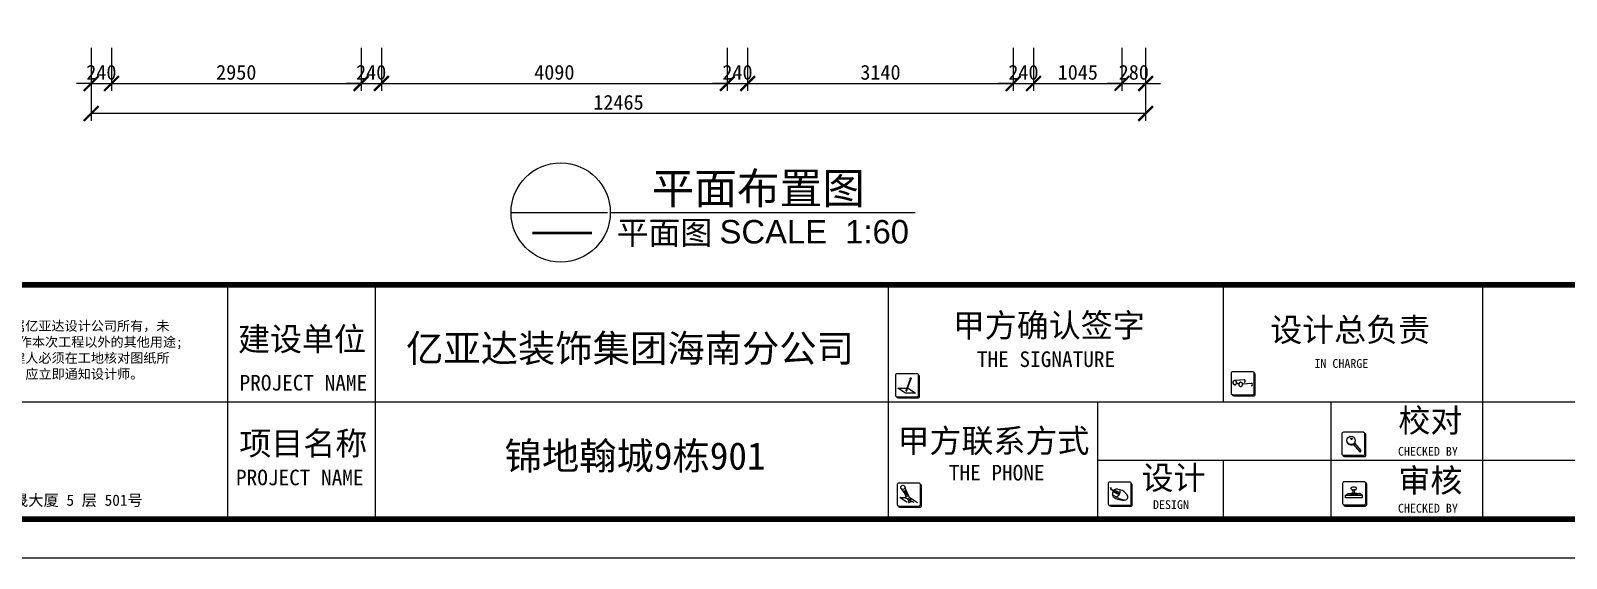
# Model space of a CAD drawing. Header units: millimetres. Extents: x -1705246 to 222838, y -3231245 to 126310.
# Drawn here: x 494 to 18647, y 97395 to 103633 of the extents above; entities that cross this region are included whole.
import ezdxf
from ezdxf.enums import TextEntityAlignment as Align

# ---------------------------------------------------------------- set-up
doc = ezdxf.new("R2010")
doc.units = ezdxf.units.MM
doc.header["$PDMODE"] = 35
doc.layers.add('0-01图框模板说明', color=2, linetype='Continuous')
doc.layers.add('0-02图框细线', color=136, linetype='Continuous')
doc.styles.add('ar', font='arial.ttf')
doc.styles.add('ST', font='')
doc.styles.get("Standard").update_dxf_attribs({"font": ''})
doc.styles.add('黑体', font='simhei.ttf')
doc.styles.get('ST').set_extended_font_data('NSimSun')
doc.styles.get('Standard').set_extended_font_data('SimSun')
doc.dimstyles.new('ISO-25', dxfattribs={"dimscale": 70, "dimtxt": 2.5, "dimasz": 2.5, "dimexe": 1.25, "dimexo": 0.625, "dimtad": 1, "dimdec": 0, "dimtxsty": 'Standard', "dimblk": 'ARCHTICK', "dimcen": 2.5, "dimclrd": 251, "dimclre": 251, "dimclrt": 3, "dimadec": 0, "dimazin": 0, "dimtfac": 1, "dimtdec": 0, "dimtix": 1, "dimtmove": 2, "dimatfit": 3, "dimfxl": 1, "dimarcsym": 0})

# ---------------------------------------------------------------- blocks, each defined once
blk = doc.blocks.new('_ArchTick')
at = {"color": 0, "linetype": 'ByBlock', "const_width": 0.15}
blk.add_lwpolyline([(-0.5, -0.5), (0.5, 0.5)], dxfattribs=at)
blk = doc.blocks.new('*D160')
at = {"color": 251, "lineweight": -2}
for p, q in [((1209, 103432), (1209, 102922)), ((1449, 103432), (1449, 102922)), ((1209, 103009), (1034, 103009)), ((1209, 103009), (1449, 103009)), ((1449, 103009), (1624, 103009))]:
    blk.add_line(p, q, dxfattribs=at)
at = {"layer": 'Defpoints', "color": 0}
for p in [(1209, 103476), (1449, 103476), (1449, 103009)]:
    blk.add_point(p, dxfattribs=at)
at = {"color": 251, "lineweight": -2, "xscale": 175, "yscale": 175, "zscale": 175}
blk.add_blockref('_ArchTick', (1209, 103009), dxfattribs=at)
at = {"color": 251, "lineweight": -2, "xscale": 175, "yscale": 175, "zscale": 175, "rotation": 180}
blk.add_blockref('_ArchTick', (1449, 103009), dxfattribs=at)
at = {"color": 3, "insert": (1329, 103140), "char_height": 175, "attachment_point": 5}
blk.add_mtext('240', dxfattribs=at)
blk = doc.blocks.new('*D161')
at = {"color": 251, "lineweight": -2}
for p, q in [((1449, 103432), (1449, 102922)), ((4399, 103432), (4399, 102922)), ((1449, 103009), (4399, 103009))]:
    blk.add_line(p, q, dxfattribs=at)
at = {"layer": 'Defpoints', "color": 0}
for p in [(1449, 103476), (4399, 103476), (4399, 103009)]:
    blk.add_point(p, dxfattribs=at)
at = {"color": 251, "lineweight": -2, "xscale": 175, "yscale": 175, "zscale": 175, "rotation": 180}
blk.add_blockref('_ArchTick', (1449, 103009), dxfattribs=at)
at = {"color": 251, "lineweight": -2, "xscale": 175, "yscale": 175, "zscale": 175}
blk.add_blockref('_ArchTick', (4399, 103009), dxfattribs=at)
at = {"color": 3, "insert": (2924, 103140), "char_height": 175, "attachment_point": 5}
blk.add_mtext('2950', dxfattribs=at)
blk = doc.blocks.new('*D162')
at = {"color": 251, "lineweight": -2}
for p, q in [((4399, 103432), (4399, 102922)), ((4639, 103432), (4639, 102922)), ((4399, 103009), (4224, 103009)), ((4399, 103009), (4639, 103009)), ((4639, 103009), (4814, 103009))]:
    blk.add_line(p, q, dxfattribs=at)
at = {"layer": 'Defpoints', "color": 0}
for p in [(4399, 103476), (4639, 103476), (4639, 103009)]:
    blk.add_point(p, dxfattribs=at)
at = {"color": 251, "lineweight": -2, "xscale": 175, "yscale": 175, "zscale": 175}
blk.add_blockref('_ArchTick', (4399, 103009), dxfattribs=at)
at = {"color": 251, "lineweight": -2, "xscale": 175, "yscale": 175, "zscale": 175, "rotation": 180}
blk.add_blockref('_ArchTick', (4639, 103009), dxfattribs=at)
at = {"color": 3, "insert": (4519, 103140), "char_height": 175, "attachment_point": 5}
blk.add_mtext('240', dxfattribs=at)
blk = doc.blocks.new('*D163')
at = {"color": 251, "lineweight": -2}
for p, q in [((4639, 103432), (4639, 102922)), ((8729, 103432), (8729, 102922)), ((4639, 103009), (8729, 103009))]:
    blk.add_line(p, q, dxfattribs=at)
at = {"layer": 'Defpoints', "color": 0}
for p in [(4639, 103476), (8729, 103476), (8729, 103009)]:
    blk.add_point(p, dxfattribs=at)
at = {"color": 251, "lineweight": -2, "xscale": 175, "yscale": 175, "zscale": 175, "rotation": 180}
blk.add_blockref('_ArchTick', (4639, 103009), dxfattribs=at)
at = {"color": 251, "lineweight": -2, "xscale": 175, "yscale": 175, "zscale": 175}
blk.add_blockref('_ArchTick', (8729, 103009), dxfattribs=at)
at = {"color": 3, "insert": (6684, 103140), "char_height": 175, "attachment_point": 5}
blk.add_mtext('4090', dxfattribs=at)
blk = doc.blocks.new('*D164')
at = {"color": 251, "lineweight": -2}
for p, q in [((8729, 103432), (8729, 102922)), ((8969, 103432), (8969, 102922)), ((8729, 103009), (8554, 103009)), ((8729, 103009), (8969, 103009)), ((8969, 103009), (9144, 103009))]:
    blk.add_line(p, q, dxfattribs=at)
at = {"layer": 'Defpoints', "color": 0}
for p in [(8729, 103476), (8969, 103476), (8969, 103009)]:
    blk.add_point(p, dxfattribs=at)
at = {"color": 251, "lineweight": -2, "xscale": 175, "yscale": 175, "zscale": 175}
blk.add_blockref('_ArchTick', (8729, 103009), dxfattribs=at)
at = {"color": 251, "lineweight": -2, "xscale": 175, "yscale": 175, "zscale": 175, "rotation": 180}
blk.add_blockref('_ArchTick', (8969, 103009), dxfattribs=at)
at = {"color": 3, "insert": (8849, 103140), "char_height": 175, "attachment_point": 5}
blk.add_mtext('240', dxfattribs=at)
blk = doc.blocks.new('*D165')
at = {"color": 251, "lineweight": -2}
for p, q in [((8969, 103432), (8969, 102922)), ((12109, 103432), (12109, 102922)), ((8969, 103009), (12109, 103009))]:
    blk.add_line(p, q, dxfattribs=at)
at = {"layer": 'Defpoints', "color": 0}
for p in [(8969, 103476), (12109, 103476), (12109, 103009)]:
    blk.add_point(p, dxfattribs=at)
at = {"color": 251, "lineweight": -2, "xscale": 175, "yscale": 175, "zscale": 175, "rotation": 180}
blk.add_blockref('_ArchTick', (8969, 103009), dxfattribs=at)
at = {"color": 251, "lineweight": -2, "xscale": 175, "yscale": 175, "zscale": 175}
blk.add_blockref('_ArchTick', (12109, 103009), dxfattribs=at)
at = {"color": 3, "insert": (10539, 103140), "char_height": 175, "attachment_point": 5}
blk.add_mtext('3140', dxfattribs=at)
blk = doc.blocks.new('*D166')
at = {"color": 251, "lineweight": -2}
for p, q in [((12109, 103432), (12109, 102922)), ((12349, 103432), (12349, 102922)), ((12109, 103009), (11934, 103009)), ((12109, 103009), (12349, 103009)), ((12349, 103009), (12524, 103009))]:
    blk.add_line(p, q, dxfattribs=at)
at = {"layer": 'Defpoints', "color": 0}
for p in [(12109, 103476), (12349, 103476), (12349, 103009)]:
    blk.add_point(p, dxfattribs=at)
at = {"color": 251, "lineweight": -2, "xscale": 175, "yscale": 175, "zscale": 175}
blk.add_blockref('_ArchTick', (12109, 103009), dxfattribs=at)
at = {"color": 251, "lineweight": -2, "xscale": 175, "yscale": 175, "zscale": 175, "rotation": 180}
blk.add_blockref('_ArchTick', (12349, 103009), dxfattribs=at)
at = {"color": 3, "insert": (12229, 103140), "char_height": 175, "attachment_point": 5}
blk.add_mtext('240', dxfattribs=at)
blk = doc.blocks.new('*D167')
at = {"color": 251, "lineweight": -2}
for p, q in [((12349, 103432), (12349, 102922)), ((13394, 103432), (13394, 102922)), ((12349, 103009), (13394, 103009))]:
    blk.add_line(p, q, dxfattribs=at)
at = {"layer": 'Defpoints', "color": 0}
for p in [(12349, 103476), (13394, 103476), (13394, 103009)]:
    blk.add_point(p, dxfattribs=at)
at = {"color": 251, "lineweight": -2, "xscale": 175, "yscale": 175, "zscale": 175, "rotation": 180}
blk.add_blockref('_ArchTick', (12349, 103009), dxfattribs=at)
at = {"color": 251, "lineweight": -2, "xscale": 175, "yscale": 175, "zscale": 175}
blk.add_blockref('_ArchTick', (13394, 103009), dxfattribs=at)
at = {"color": 3, "insert": (12872, 103140), "char_height": 175, "attachment_point": 5}
blk.add_mtext('1045', dxfattribs=at)
blk = doc.blocks.new('*D168')
at = {"color": 251, "lineweight": -2}
for p, q in [((13394, 103432), (13394, 102922)), ((13674, 103432), (13674, 102922)), ((13394, 103009), (13219, 103009)), ((13394, 103009), (13674, 103009)), ((13674, 103009), (13849, 103009))]:
    blk.add_line(p, q, dxfattribs=at)
at = {"layer": 'Defpoints', "color": 0}
for p in [(13394, 103476), (13674, 103476), (13674, 103009)]:
    blk.add_point(p, dxfattribs=at)
at = {"color": 251, "lineweight": -2, "xscale": 175, "yscale": 175, "zscale": 175}
blk.add_blockref('_ArchTick', (13394, 103009), dxfattribs=at)
at = {"color": 251, "lineweight": -2, "xscale": 175, "yscale": 175, "zscale": 175, "rotation": 180}
blk.add_blockref('_ArchTick', (13674, 103009), dxfattribs=at)
at = {"color": 3, "insert": (13534, 103140), "char_height": 175, "attachment_point": 5}
blk.add_mtext('280', dxfattribs=at)
blk = doc.blocks.new('hgggg')
at = {"layer": '0-01图框模板说明'}
for points in [[(3462.78, 399.27, -0.414214), (3462.58, 399.08), (3460.02, 399.08, -0.071272), (3459.97, 399.08, 0.348143), (3460.16, 398.93), (3462.72, 398.93, 0.414214), (3462.92, 399.13), (3462.92, 401.69, 0.333108), (3462.77, 401.87, -0.057743), (3462.78, 401.83)], [(3505.73, 399.54, -0.414214), (3505.53, 399.34), (3502.97, 399.34, -0.071272), (3502.92, 399.35, 0.348143), (3503.11, 399.2), (3505.67, 399.2, 0.414214), (3505.86, 399.39), (3505.86, 401.95, 0.333108), (3505.72, 402.14, -0.057743), (3505.73, 402.09)], [(3519.89, 391.78, -0.414214), (3519.7, 391.59), (3517.14, 391.59, -0.071272), (3517.08, 391.59, 0.348143), (3517.27, 391.44), (3519.83, 391.44, 0.414214), (3520.03, 391.64), (3520.03, 394.2, 0.333108), (3519.89, 394.39, -0.057743), (3519.89, 394.34)], [(3463.02, 385.28, -0.414214), (3462.83, 385.09), (3460.27, 385.09, -0.071272), (3460.21, 385.1, 0.348143), (3460.4, 384.94), (3462.96, 384.94, 0.414214), (3463.16, 385.14), (3463.16, 387.7, 0.333108), (3463.02, 387.89, -0.057743), (3463.02, 387.84)], [(3489.99, 385.41, -0.414214), (3489.79, 385.21), (3487.23, 385.21, -0.071272), (3487.18, 385.22, 0.348143), (3487.37, 385.07), (3489.93, 385.07, 0.414214), (3490.12, 385.26), (3490.12, 387.82, 0.333108), (3489.98, 388.01, -0.057743), (3489.99, 387.97)], [(3519.99, 385.44, -0.414214), (3519.79, 385.25), (3517.23, 385.25, -0.071272), (3517.18, 385.26, 0.348143), (3517.37, 385.1), (3519.93, 385.1, 0.414214), (3520.13, 385.3), (3520.13, 387.86, 0.333108), (3519.98, 388.05, -0.057743), (3519.99, 388)]]:
    blk.add_hatch(color=8, dxfattribs=at).paths.add_polyline_path(points)
at = {"layer": '0-01图框模板说明', "color": 8}
for p, q in [((3503.25, 401.2), (3504.44, 401.29)), ((3503.43, 401.19), (3504.46, 401.27)), ((3504.18, 400.74), (3505.37, 400.84)), ((3504.36, 400.73), (3505.39, 400.81)), ((3461.2, 399.82), (3461.18, 399.77)), ((3461.19, 399.82), (3461.18, 399.79)), ((3461.2, 399.79), (3461.18, 399.77)), ((3461.18, 399.79), (3461.18, 399.77)), ((3461.21, 399.82), (3461.2, 399.79)), ((3518.38, 393.02), (3519.23, 392.05)), ((3518.54, 393.16), (3519.38, 392.19)), ((3488.27, 386.93), (3487.79, 387.11)), ((3488.9, 387.07), (3488.28, 387.23)), ((3461.35, 385.57), (3460.39, 386.21)), ((3460.39, 386.21), (3461.18, 386.21)), ((3461.6, 386.21), (3461.68, 386.21)), ((3461.68, 386.21), (3462.65, 385.57)), ((3487.53, 386.56), (3487.53, 386.56)), ((3487.66, 386.95), (3488.14, 386.7)), ((3487.75, 386.44), (3488.36, 386.1)), ((3487.86, 386.92), (3487.86, 386.92)), ((3487.86, 386.92), (3488.21, 386.73)), ((3488.28, 386.86), (3487.91, 387.01)), ((3488.41, 386.7), (3488.52, 386.64)), ((3517.44, 386.49), (3517.74, 386.7)), ((3517.77, 386.7), (3518.07, 386.7)), ((3518.41, 386.87), (3518.41, 386.93)), ((3518.52, 386.87), (3518.52, 386.93)), ((3518.89, 386.7), (3519.22, 386.7)), ((3519.52, 386.49), (3519.25, 386.69))]:
    blk.add_line(p, q, dxfattribs=at)
at = {"layer": '0-01图框模板说明', "color": 2, "const_width": 0.724}
blk.add_lwpolyline([(3637.38, 670.41), (3637.38, 383.41), (3227.38, 383.41), (3227.38, 670.41)], close=True, dxfattribs=at)
blk.add_lwpolyline([(3637.38, 413.41), (3227.33, 413.41)], dxfattribs=at)
at = {"layer": '0-01图框模板说明', "color": 8}
for points in [[(3460.02, 399.08), (3462.58, 399.08, 0.414214), (3462.78, 399.27), (3462.78, 401.83, 0.414214), (3462.58, 402.03), (3460.02, 402.03, 0.414214), (3459.83, 401.83), (3459.83, 399.27, 0.414214)], [(3461.84, 401.41), (3461.73, 401.44), (3461.74, 401.46, -0.451962), (3461.8, 401.49), (3461.81, 401.48, -0.418435), (3461.84, 401.42)], [(3502.97, 399.34), (3505.53, 399.34, 0.414214), (3505.73, 399.54), (3505.73, 402.09, 0.414214), (3505.53, 402.29), (3502.97, 402.29, 0.414214), (3502.78, 402.09), (3502.78, 399.54, 0.414214)], [(3517.14, 391.59), (3519.7, 391.59, 0.414214), (3519.89, 391.78), (3519.89, 394.34, 0.414214), (3519.7, 394.54), (3517.14, 394.54, 0.414214), (3516.94, 394.34), (3516.94, 391.78, 0.414214)], [(3460.27, 385.09), (3462.83, 385.09, 0.414214), (3463.02, 385.28), (3463.02, 387.84, 0.414214), (3462.83, 388.04), (3460.27, 388.04, 0.414214), (3460.07, 387.84), (3460.07, 385.28, 0.414214)], [(3487.23, 385.21), (3489.79, 385.21, 0.414214), (3489.99, 385.41), (3489.99, 387.97, 0.414214), (3489.79, 388.16), (3487.23, 388.16, 0.414214), (3487.03, 387.97), (3487.03, 385.41, 0.414214)], [(3517.23, 385.25), (3519.79, 385.25, 0.414214), (3519.99, 385.44), (3519.99, 388, 0.414214), (3519.79, 388.2), (3517.23, 388.2, 0.414214), (3517.04, 388), (3517.04, 385.44, 0.414214)], [(3517.48, 386.5), (3519.48, 386.5, -0.414214), (3519.53, 386.45), (3519.53, 386.19, -0.414214), (3519.48, 386.13), (3517.48, 386.13, -0.414214), (3517.42, 386.19), (3517.42, 386.45, -0.414214)]]:
    blk.add_lwpolyline(points, format="xyb", close=True, dxfattribs=at)
for points in [[(3459.97, 399.08, 0.348143), (3460.16, 398.93), (3462.72, 398.93, 0.414214), (3462.92, 399.13), (3462.92, 401.69, 0.333108), (3462.77, 401.87)], [(3502.92, 399.35, 0.348143), (3503.11, 399.2), (3505.67, 399.2, 0.414214), (3505.86, 399.39), (3505.86, 401.95, 0.333108), (3505.72, 402.14)], [(3517.08, 391.59, 0.348143), (3517.27, 391.44), (3519.83, 391.44, 0.414214), (3520.03, 391.64), (3520.03, 394.2, 0.333108), (3519.89, 394.39)], [(3460.21, 385.1, 0.348143), (3460.4, 384.94), (3462.96, 384.94, 0.414214), (3463.16, 385.14), (3463.16, 387.7, 0.333108), (3463.02, 387.89)], [(3487.18, 385.22, 0.348143), (3487.37, 385.07), (3489.93, 385.07, 0.414214), (3490.12, 385.26), (3490.12, 387.82, 0.333108), (3489.98, 388.01)], [(3517.18, 385.26, 0.348143), (3517.37, 385.1), (3519.93, 385.1, 0.414214), (3520.13, 385.3), (3520.13, 387.86, 0.333108), (3519.98, 388.05)]]:
    blk.add_lwpolyline(points, format="xyb", dxfattribs=at)
for points in [[(3461.8, 401.3), (3461.7, 401.34), (3461.23, 400.06), (3461.34, 400.03)], [(3461.84, 401.4), (3461.73, 401.45), (3461.69, 401.35), (3461.81, 401.3)], [(3461.21, 399.82), (3461.19, 399.82), (3461.23, 400.06), (3461.34, 400.03)], [(3518.03, 386.68), (3518.93, 386.68), (3518.93, 386.57), (3518.03, 386.57)]]:
    blk.add_lwpolyline(points, close=True, dxfattribs=at)
for points in [[(3461.4, 400.19), (3461.44, 400.19), (3462.41, 399.56), (3461.11, 399.56), (3460.14, 400.19), (3461.28, 400.19)], [(3518.62, 386.76), (3518.8, 386.76), (3518.93, 386.68), (3518.03, 386.68), (3518.17, 386.76), (3518.31, 386.76)]]:
    blk.add_lwpolyline(points, dxfattribs=at)
for centre, radius in [((3518.13, 393.49), 0.533), ((3460.78, 387.49), 0.262), ((3461.04, 387.02), 0.0374), ((3461.13, 387.08), 0.0374), ((3460.95, 386.98), 0.0374), ((3461.02, 386.84), 0.0374), ((3461.09, 386.69), 0.0374), ((3461.11, 386.88), 0.0374), ((3461.16, 386.51), 0.0374), ((3461.18, 386.73), 0.0374), ((3461.2, 386.94), 0.0374), ((3461.39, 386.21), 0.212), ((3461.25, 386.56), 0.0374), ((3461.26, 386.79), 0.0374), ((3461.34, 386.61), 0.0374)]:
    blk.add_circle(centre, radius, dxfattribs=at)
for centre, radius, start, end in [((3503.53, 400.83), 0.368, 105.757, 120.9015), ((3503.54, 400.47), 0.321, 39.9377, 115.0821), ((3503.66, 401.01), 0.239, 194.4811, 315.0527), ((3503.43, 401.18), 0.00492, 94.538, 105.757), ((3504.37, 401.1), 0.208, 298.7114, 70.1269), ((3504.37, 401.09), 0.198, 300.3285, 62.5398), ((3504.46, 401.26), 0.00492, 62.5398, 94.538), ((3504.47, 400.92), 0.00504, 133.8328, 294.2798), ((3505.3, 400.64), 0.208, 298.7114, 70.1269), ((3505.39, 400.81), 0.00492, 62.5398, 94.538), ((3505.3, 400.64), 0.198, 300.3285, 62.5398), ((3504.46, 400.38), 0.368, 105.757, 138.6812), ((3504.36, 400.73), 0.00492, 94.538, 105.757), ((3505.4, 400.46), 0.00504, 133.8328, 294.2798), ((3518.14, 393.44), 0.533, 191.5054, 300.5031), ((3518.1, 393.5), 0.266, 22.4479, 114.9174), ((3518.04, 393.62), 0.125, 340.0341, 111.5177), ((3518.14, 393.44), 0.533, 323.7918, 16.5929), ((3519.27, 392.15), 0.116, 246.2917, 21.6824), ((3459.09, 385.81), 2.13, 10.8653, 46.0134), ((3466.51, 389.2), 5.72, 196.3548, 210.1283), ((3488.94, 386.19), 1.48, 139.3249, 154.2833), ((3488.13, 386.74), 0.518, 74.0812, 127.264), ((3487.88, 386.97), 0.0535, 54.1755, 246.924), ((3487.91, 386.98), 0.691, 277.384, 14.5417), ((3487.87, 385.42), 1.94, 28.784, 58.3007), ((3518.46, 388.33), 1.14, 259.2449, 280.7551), ((3517.99, 386.87), 0.423, 7.6088, 51.9955), ((3518.94, 386.87), 0.423, 128.0045, 172.3912), ((3488.27, 386.62), 0.686, 172.2315, 207.5085), ((3487.9, 386.71), 0.315, 158.1829, 240.9002), ((3488.96, 388.03), 2.17, 233.0714, 279.6677), ((3488.3, 386.97), 0.31, 239.1443, 279.6549), ((3488.23, 386.8), 0.0797, 255.5948, 46.2056), ((3488.13, 386.65), 0.31, 22.1455, 62.6561), ((3488.34, 386.74), 0.0787, 279.6549, 22.1455), ((3489.22, 387.84), 1.94, 243.4996, 273.0164), ((3489.18, 386.27), 0.4, 290.3762, 11.4241), ((3517.77, 386.65), 0.0574, 90, 119.8772), ((3518.23, 386.94), 0.197, 284.907, 336.821), ((3518.47, 387.04), 0.345, 237.0341, 302.9659), ((3518.56, 386.87), 0.0402, 180, 209.5766), ((3518.71, 386.96), 0.21, 209.5766, 255.9056), ((3519.22, 386.65), 0.0574, 58.6434, 90)]:
    blk.add_arc(centre, radius, start, end, dxfattribs=at)
for centre in [(3503.23, 400.89), (3503.25, 400.88), (3503.99, 400.67), (3504, 400.66)]:
    blk.add_ellipse(centre, major_axis=(0, 0.305), ratio=0.646017, dxfattribs=at)
blk.add_ellipse((3518.46, 387.35), major_axis=(0.376, 0), ratio=0.460933, start_param=-0.967391, end_param=4.108984, dxfattribs=at)
for points in [[(3487.72, 387.06), (3487.51, 387.09), (3487.4, 387.2), (3487.35, 387.45)], [(3487.75, 387.1), (3487.5, 387.1), (3487.42, 387.28), (3487.37, 387.47)]]:
    blk.add_open_spline(points, degree=3, dxfattribs=at)
blk.add_spline([(3461.39, 385.99), (3461.81, 385.81), (3461.82, 385.95), (3461.63, 385.91), (3461.51, 385.57), (3462.03, 385.66), (3462.12, 385.57)], degree=3, dxfattribs=at)
at = {"layer": '0-02图框细线'}
for p, q in [((3374.42, 383.24), (3374.42, 413.41)), ((3393.31, 383.24), (3393.31, 413.41)), ((3458.92, 383.41), (3458.92, 413.41)), ((3501.79, 398.41), (3501.79, 413.41)), ((3534.96, 398.41), (3534.96, 413.41)), ((3323.65, 398.41), (3637.38, 398.41)), ((3485.71, 383.41), (3485.71, 398.41)), ((3515.58, 383.41), (3515.58, 398.41)), ((3534.96, 383.41), (3534.96, 398.41)), ((3637.38, 390.91), (3485.71, 390.91)), ((3501.79, 383.41), (3501.79, 390.91))]:
    blk.add_line(p, q, dxfattribs=at)
blk.add_lwpolyline([(3642.38, 675.41), (3642.38, 378.41), (3222.38, 378.41), (3222.38, 675.41)], close=True, dxfattribs=at)
for s, insert, char_height, attachment_point in [('{\\fSimHei|b0|i0|c134|p2;Remark备注: 此设计之版权均属亿亚达设计公司所有，未\\P经公司书面批准,不得将图纸移作本次工程以外的其他用途;\\P一切尺寸依现场放线为准，承建人必须在工地核对图纸所\\P示尺寸，如发现有任何矛盾处，应立即通知设计师。}', (3325.04, 401.2), 1.2293, 7), ('{\\fSimSun|b0|i0|c134|p2;甲方确认签字}', (3467.17, 408.05), 3, 4), ('{\\fSimSun|b0|i0|c134|p2;设计总负责}', (3507.77, 407.48), 3, 4), ('{\\fSimSun|b0|i0|c134|p2;建设单位}', (3375.72, 406.29), 3, 4), ('{\\fSimSun|b0|i0|c134|p2;THE SIGNATURE}', (3470.25, 403.87), 2, 4), ('{\\fSimSun|b0|i0|c134|p2;IN CHARGE}', (3513.43, 403.33), 1.1268, 4), ('{\\fSimSun|b0|i0|c134|p2;PROJECT NAME}', (3375.92, 400.86), 2, 4), ('{\\fSimSun|b0|i0|c134|p2;校对}', (3524.17, 395.88), 3, 4), ('{\\fSimSun|b0|i0|c134|p2;项目名称}', (3375.89, 392.95), 3, 4), ('{\\fSimSun|b0|i0|c134|p2;甲方联系方式}', (3460.09, 393.27), 3, 4), ('{\\fSimSun|b0|i0|c134|p2;CHECKED BY}', (3524.12, 392.09), 1.1268, 4), ('{\\fSimSun|b0|i0|c134|p2;PROJECT NAME}', (3375.46, 388.74), 2, 4), ('{\\fSimSun|b0|i0|c134|p2;THE PHONE}', (3466.66, 389.35), 2, 4), ('{\\fSimSun|b0|i0|c134|p2;设计}', (3491.31, 388.55), 3, 4), ('{\\fSimSun|b0|i0|c134|p2;审核}', (3524.17, 388.21), 3, 4), ('{\\fSimSun|b0|i0|c134|p2;地址：海口市海秀中路宝晟大厦 5 层 501号}', (3325.41, 385.76), 1.4341, 4), ('{\\fSimSun|b0|i0|c134|p2;DESIGN}', (3492.78, 385.27), 1.1268, 4), ('{\\fSimSun|b0|i0|c134|p2;CHECKED BY}', (3524.12, 384.81), 1.1268, 4)]:
    blk.add_mtext(s, dxfattribs=dict(at, insert=insert, char_height=char_height, attachment_point=attachment_point))
at = {"layer": '0-02图框细线', "char_height": 3.5, "attachment_point": 5, "style": '黑体'}
for s, insert in [('亿亚达装饰集团海南分公司', (3425.87, 405.07)), ('{\\fSimSun|b0|i0|c134|p2;锦地翰城9栋901}', (3426.52, 391.31))]:
    blk.add_mtext(s, dxfattribs=dict(at, insert=insert))
blk = doc.blocks.new('*D339')
at = {"color": 251, "lineweight": -2}
for p, q in [((1209, 103009), (1209, 102567)), ((13674, 103009), (13674, 102567)), ((13674, 102654), (1209, 102654))]:
    blk.add_line(p, q, dxfattribs=at)
at = {"layer": 'Defpoints', "color": 0}
for p in [(1209, 103053), (13674, 103053), (1209, 102654)]:
    blk.add_point(p, dxfattribs=at)
at = {"color": 251, "lineweight": -2, "xscale": 175, "yscale": 175, "zscale": 175, "rotation": 180}
blk.add_blockref('_ArchTick', (1209, 102654), dxfattribs=at)
at = {"color": 251, "lineweight": -2, "xscale": 175, "yscale": 175, "zscale": 175}
blk.add_blockref('_ArchTick', (13674, 102654), dxfattribs=at)
at = {"color": 3, "insert": (7442, 102785), "char_height": 175, "attachment_point": 5}
blk.add_mtext('12465', dxfattribs=at)

msp = doc.modelspace()

# ---------------------------------------------------------------- linework, layer by layer
at = {"color": 2}
msp.add_line((6171.8, 101484.4), (7312.9, 101484.4), dxfattribs=at)
msp.add_line((7345.3, 101484.4), (10951, 101484.4))
at = {"color": 150}
msp.add_circle((6758.5, 101484.4), 586.7, dxfattribs=at)

# ---------------------------------------------------------------- block references
at = {"layer": '0-02图框细线', "xscale": 92.39999999999418, "yscale": 92.39999999999418, "zscale": 92.39999999999999}
msp.add_blockref('hgggg', (-308971.9, 62430.1), dxfattribs=at)

# ---------------------------------------------------------------- texts
at = {"color": 2, "style": 'ar'}
msp.add_text('SCALE  1:60', height=277.2, dxfattribs=at).set_placement((8637.4, 101117.5))
at = {"color": 2, "style": 'ar', "flags": 8}
msp.add_attdef('平面布置图', text='原始结构图', height=369.6, dxfattribs=at).set_placement((9094.9, 101776), align=Align.MIDDLE)
at = {"color": 2, "style": 'ST', "flags": 8}
msp.add_attdef('平面图', (7418.9, 101106.4), '平面图', height=277.2, dxfattribs=at)
at = {"color": 2, "style": 'ar', "width": 7.452088, "flags": 8}
msp.add_attdef('-', text='-', height=277.2, dxfattribs=at).set_placement((6296.7, 101135.9), (7257.7, 101135.9), align=Align.FIT)

# ---------------------------------------------------------------- dimensions: what is measured, and where the dimension line sits
for base, p1, p2, picture, middle in [((1449.2, 103009), (1209.2, 103476.1), (1449.2, 103476.1), '*D160', (1329.2, 103140.3)), ((4399.2, 103009), (1449.2, 103476.1), (4399.2, 103476.1), '*D161', (2924.2, 103140.3)), ((4639.2, 103009), (4399.2, 103476.1), (4639.2, 103476.1), '*D162', (4519.2, 103140.3)), ((8729.2, 103009), (4639.2, 103476.1), (8729.2, 103476.1), '*D163', (6684.2, 103140.3)), ((8969.2, 103009), (8729.2, 103476.1), (8969.2, 103476.1), '*D164', (8849.2, 103140.3)), ((12109.2, 103009), (8969.2, 103476.1), (12109.2, 103476.1), '*D165', (10539.2, 103140.3)), ((12349.2, 103009), (12109.2, 103476.1), (12349.2, 103476.1), '*D166', (12229.2, 103140.3)), ((13394.2, 103009), (12349.2, 103476.1), (13394.2, 103476.1), '*D167', (12871.7, 103140.3)), ((13674.2, 103009), (13394.2, 103476.1), (13674.2, 103476.1), '*D168', (13534.2, 103140.3))]:
    dim = msp.add_linear_dim(base=base, p1=p1, p2=p2, dimstyle='ISO-25')
    dim.commit()
    dim.dimension.update_dxf_attribs({"geometry": picture, "text_midpoint": middle})
at = {"color": 0}
dim = msp.add_linear_dim(base=(1209.2, 102654), p1=(13674.2, 103052.8), p2=(1209.2, 103052.8), dimstyle='ISO-25', dxfattribs=at)
dim.commit()
dim.dimension.update_dxf_attribs({"geometry": '*D339', "text_midpoint": (7441.7, 102785.3)})

doc.saveas('drawing.dxf')
